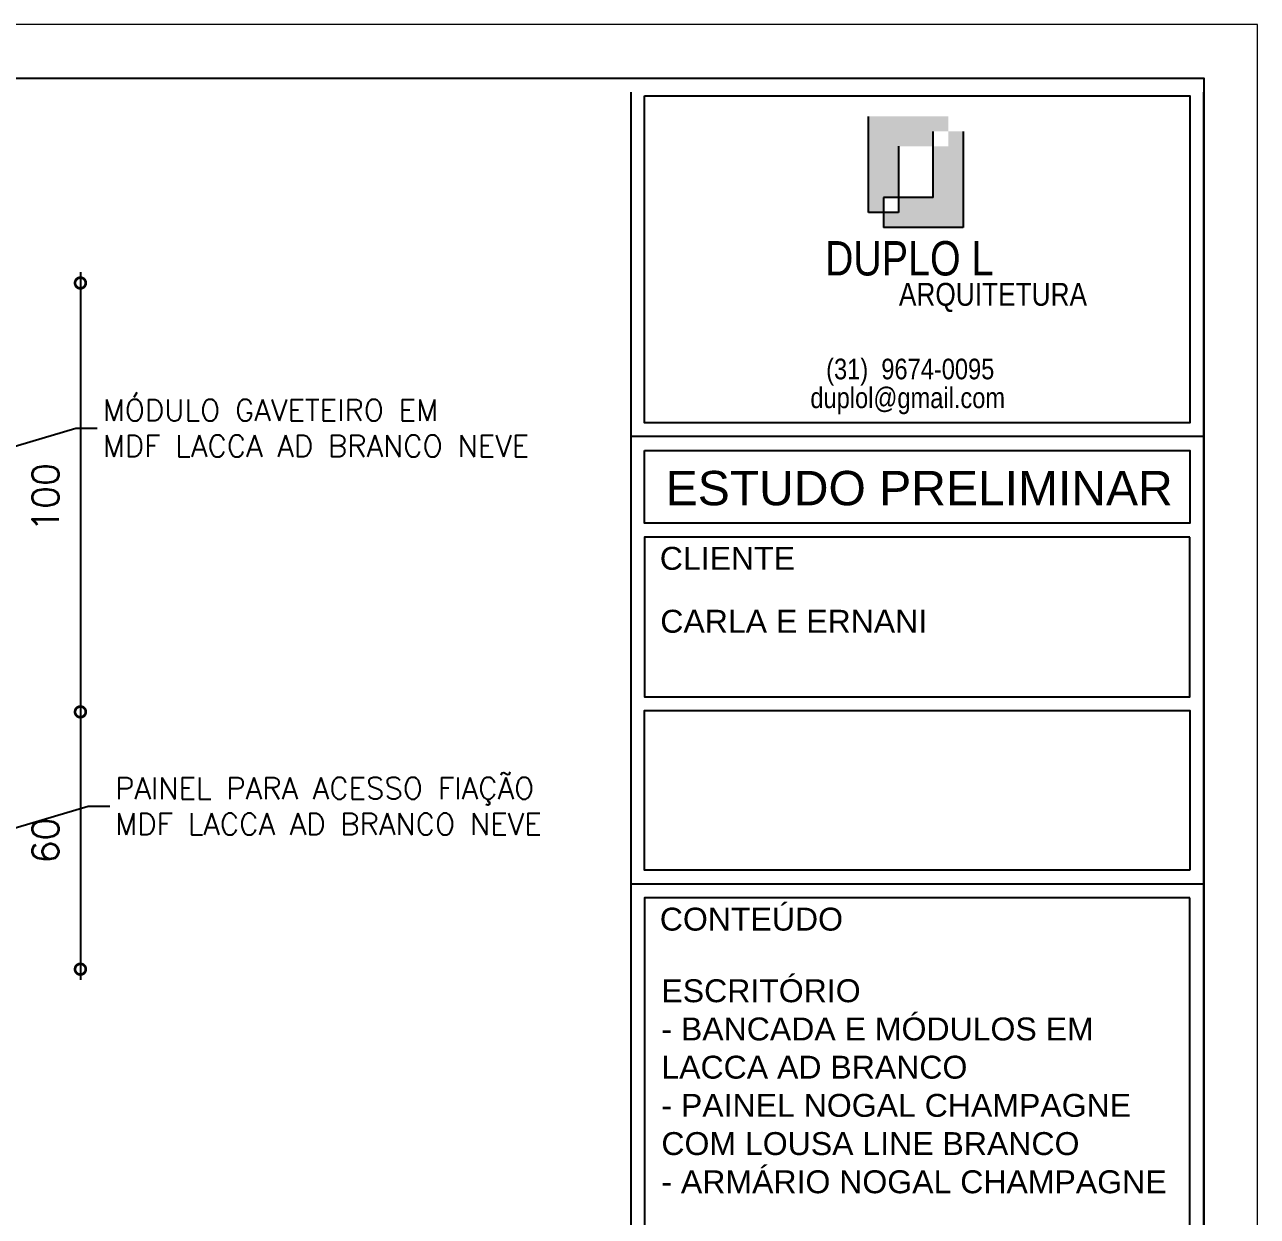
# Model space of a CAD drawing. Extents: x 126968 to 132038, y -1805 to 3860.
# Drawn here: x 129522.9 to 129810.2, y 541.9 to 819.8 of the extents above; entities that cross this region are included whole.
import ezdxf
from ezdxf.enums import TextEntityAlignment as Align

# ---------------------------------------------------------------- set-up
doc = ezdxf.new("R2010")
doc.units = 0
doc.header["$MEASUREMENT"] = 0
doc.header["$PDMODE"] = 3
doc.layers.get('0').update_dxf_attribs({"linetype": 'CONTINUOUS'})
doc.layers.get('Defpoints').update_dxf_attribs({"linetype": 'CONTINUOUS'})
for name, color, linetype in [('ARQ-CARIMBO', 1, 'CONTINUOUS'), ('PENA01', 1, 'CONTINUOUS'), ('PENA02', 2, 'CONTINUOUS'), ('PENA03', 3, 'CONTINUOUS'), ('Pena05', 5, 'CONTINUOUS')]:
    doc.layers.add(name, color=color, linetype=linetype)
for name, color, linetype, lineweight in [('COTA', 8, 'CONTINUOUS', 5), ('PENA 03', 3, 'CONTINUOUS', 15), ('PENA 04', 4, 'CONTINUOUS', 20), ('PENA 05', 5, 'CONTINUOUS', 25)]:
    doc.layers.add(name, color=color, linetype=linetype, lineweight=lineweight)
doc.styles.add('Arial', font='arial.ttf', dxfattribs={"height": 0.3125})
doc.styles.add('R80E25', font='arial.ttf')
doc.styles.add('SR80', font='arial.ttf', dxfattribs={"height": 5})
doc.styles.get("Standard").update_dxf_attribs({"font": 'romans.shx'})
doc.dimstyles.new('cota 25-5', dxfattribs={"dimscale": 25, "dimtxt": 0.2, "dimasz": 0.2, "dimexe": 0.1, "dimexo": 0.1, "dimgap": 0.05, "dimtad": 1, "dimdec": 1, "dimlfac": 0.2, "dimrnd": 0.2, "dimzin": 12, "dimdsep": 46, "dimtxsty": 'Standard', "dimblk": 'DOTSMALL', "dimcen": 0.5, "dimdle": 0.1, "dimclrd": 1, "dimclre": 1, "dimclrt": 2, "dimadec": 0, "dimazin": 0, "dimtfac": 1, "dimtdec": 1, "dimtix": 1, "dimtmove": 2, "dimatfit": 3, "dimldrblk": 'DOTSMALL', "dimfxl": 1, "dimtvp": 0.5, "dimtolj": 1, "dimtzin": 0, "dimarcsym": 0})
doc.dimstyles.new('COTAS_1_25', dxfattribs={"dimscale": 25, "dimtxt": 0.25, "dimasz": 0.2, "dimexe": 0.1, "dimexo": 0.2, "dimgap": 0.2, "dimtad": 1, "dimdsep": 46, "dimtxsty": 'Standard', "dimblk1": 'DOTSMALL', "dimblk2": 'DOTSMALL', "dimsah": 1, "dimcen": 0.1, "dimdle": 0.1, "dimse1": 1, "dimse2": 1, "dimclrt": 2, "dimadec": 0, "dimazin": 0, "dimtfac": 1, "dimtmove": 2, "dimatfit": 3, "dimldrblk": 'DOTSMALL', "dimfxl": 1, "dimtolj": 1, "dimtzin": 0, "dimarcsym": 0})

# ---------------------------------------------------------------- blocks, each defined once
blk = doc.blocks.new('_DOTSMALL')
at = {"color": 0, "linetype": 'ByBlock', "const_width": 0.5}
blk.add_lwpolyline([(-0.0625, 0, 1), (0.0625, 0, 1)], format="xyb", close=True, dxfattribs=at)
blk = doc.blocks.new('*D112')
at = {"layer": 'COTA', "color": 0, "lineweight": -2, "transparency": 16777216}
blk.add_line((129535.86, 762.06), (129535.86, 657.06), dxfattribs=at)
at = {"layer": 'Defpoints', "color": 0, "transparency": 16777216}
for p in [(129494.85, 759.56), (129487.85, 659.56), (129535.86, 659.56)]:
    blk.add_point(p, dxfattribs=at)
at = {"layer": 'COTA', "color": 0, "lineweight": -2, "transparency": 16777216, "xscale": 5, "yscale": 5, "zscale": 5}
for p, rotation in [((129535.86, 759.56), 90), ((129535.86, 659.56), 270)]:
    blk.add_blockref('_DOTSMALL', p, dxfattribs=dict(at, rotation=rotation))
at = {"layer": 'COTA', "color": 2, "transparency": 16777216, "insert": (129527.73, 709.56), "char_height": 6.25, "attachment_point": 5, "rotation": 90}
blk.add_mtext('\\A1;100', dxfattribs=at)
blk = doc.blocks.new('*D113')
at = {"layer": 'COTA', "color": 0, "lineweight": -2, "transparency": 16777216}
blk.add_line((129535.86, 662.06), (129535.86, 597.06), dxfattribs=at)
at = {"layer": 'Defpoints', "color": 0, "transparency": 16777216}
for p in [(129487.85, 659.56), (129494.85, 599.56), (129535.86, 599.56)]:
    blk.add_point(p, dxfattribs=at)
at = {"layer": 'COTA', "color": 0, "lineweight": -2, "transparency": 16777216, "xscale": 5, "yscale": 5, "zscale": 5}
for p, rotation in [((129535.86, 659.56), 90), ((129535.86, 599.56), 270)]:
    blk.add_blockref('_DOTSMALL', p, dxfattribs=dict(at, rotation=rotation))
at = {"layer": 'COTA', "color": 2, "transparency": 16777216, "insert": (129527.73, 629.56), "char_height": 6.25, "attachment_point": 5, "rotation": 90}
blk.add_mtext('\\A1;60', dxfattribs=at)

msp = doc.modelspace()

# ---------------------------------------------------------------- hatches: boundary and pattern name
at = {"layer": 'PENA01'}
h = msp.add_hatch(color=256, dxfattribs=at)
h.paths.add_polyline_path([(129741.664, 794.915), (129738.184, 794.915), (129738.184, 791.435), (129734.703, 791.435), (129734.703, 779.467), (129726.546, 779.467), (129726.546, 775.987), (129723.066, 775.987), (129723.066, 772.507), (129741.664, 772.507)])
h.paths.add_polyline_path([(129726.546, 791.435), (129734.703, 791.435), (129734.703, 794.915), (129738.184, 794.915), (129738.184, 798.395), (129719.585, 798.395), (129719.585, 775.987), (129723.066, 775.987), (129723.066, 779.467), (129726.546, 779.467)])

# ---------------------------------------------------------------- linework, layer by layer
at = {"layer": 'ARQ-CARIMBO', "color": 5}
msp.add_line((129797.743, 619.422), (129664.149, 619.422), dxfattribs=at)
at = {"layer": 'PENA 03'}
msp.add_lwpolyline([(129067.743, 294.797), (129810.243, 294.797), (129810.243, 819.797), (129067.743, 819.797)], close=True, dxfattribs=at)
at = {"layer": 'PENA 05'}
for p, q in [((129110.243, 807.297), (129770.037, 807.297)), ((129664.149, 804.079), (129664.149, 307.297)), ((129797.743, 307.297), (129797.743, 804.079))]:
    msp.add_line(p, q, dxfattribs=at)
msp.add_lwpolyline([(129110.243, 807.297), (129797.743, 807.297), (129797.743, 307.297), (129110.243, 307.297)], close=True, dxfattribs=at)
at = {"layer": 'PENA01'}
for p, q in [((129719.585, 775.987), (129719.585, 798.395)), ((129734.703, 779.467), (129734.703, 794.915)), ((129741.664, 794.915), (129741.664, 772.507)), ((129726.546, 791.435), (129726.546, 775.987)), ((129734.703, 779.467), (129723.066, 779.467)), ((129723.066, 779.467), (129723.066, 772.507)), ((129726.546, 775.987), (129719.585, 775.987)), ((129741.664, 772.507), (129723.066, 772.507))]:
    msp.add_line(p, q, dxfattribs=at)
for points in [[(129667.355, 803.197), (129794.537, 803.197), (129794.537, 726.946), (129667.355, 726.946)], [(129667.355, 720.533), (129794.537, 720.533), (129794.537, 703.544), (129667.355, 703.544)], [(129794.537, 700.305), (129667.388, 700.305), (129667.388, 663.086), (129794.537, 663.086)], [(129794.537, 622.628), (129667.388, 622.628), (129667.388, 659.847), (129794.537, 659.847)], [(129794.537, 616.216), (129667.388, 616.216), (129667.388, 413.661), (129794.537, 413.661)]]:
    msp.add_lwpolyline(points, close=True, dxfattribs=at)
at = {"layer": 'Pena05', "color": 5}
msp.add_line((129797.743, 723.74), (129664.149, 723.74), dxfattribs=at)

# ---------------------------------------------------------------- texts
at = {"color": 2, "ltscale": 2, "char_height": 5, "attachment_point": 4}
for s, insert in [('MÓDULO GAVETEIRO EM\\PMDF LACCA AD BRANCO NEVE', (129541.053, 725.727)), ('PAINEL PARA ACESSO FIAÇÃO \\PMDF LACCA AD BRANCO NEVE', (129543.946, 637.575))]:
    msp.add_mtext(s, dxfattribs=dict(at, insert=insert))
at = {"layer": 'PENA 04', "color": 3, "insert": (129671.304, 597.208), "char_height": 5.34375, "width": 249.85444, "attachment_point": 1, "style": 'Arial'}
msp.add_mtext('ESCRITÓRIO\\P- BANCADA E MÓDULOS EM\\PLACCA AD BRANCO\\P- PAINEL NOGAL CHAMPAGNE \\PCOM LOUSA LINE BRANCO\\P- ARMÁRIO NOGAL CHAMPAGNE', dxfattribs=at)
at = {"layer": 'PENA01'}
for s, insert, char_height, width, attachment_point, style in [('{\\fArial Narrow|b0|i0|c0|p34;ARQUITETURA}', (129748.612, 759.59), 5.34375, 95.84335, 2, 'R80E25'), ('{\\fArial Narrow|b0|i0|c0|p34;(31)  9674-0095}', (129709.72, 741.912), 4.80938, 153.4725, 1, 'SR80'), ('{\\fArial Narrow|b0|i0|c0|p34;duplol@gmail.com}', (129706.036, 735.202), 4.80938, 153.4725, 1, 'SR80')]:
    msp.add_mtext(s, dxfattribs=dict(at, insert=insert, char_height=char_height, width=width, attachment_point=attachment_point, style=style))
at = {"layer": 'PENA02', "color": 2, "style": 'Arial'}
for s, p in [('CLIENTE', (129670.936, 692.685)), ('CONTEÚDO', (129670.936, 608.564))]:
    msp.add_text(s, height=5.3438, dxfattribs=at).set_placement(p)
at = {"layer": 'PENA03', "color": 3, "style": 'Arial'}
msp.add_text('ESTUDO PRELIMINAR', height=8.01562, dxfattribs=at).set_placement((129731.418, 707.73), align=Align.CENTER)
msp.add_text('CARLA E ERNANI', height=5.34375, dxfattribs=at).set_placement((129671.055, 678.017))
at = {"layer": 'PENA03', "insert": (129729.085, 769.328), "char_height": 8.01562, "width": 136.30888, "attachment_point": 2, "style": 'R80E25'}
msp.add_mtext('{\\fArial Narrow|b0|i0|c0|p34;DUPLO L}', dxfattribs=at)

# ---------------------------------------------------------------- dimensions: what is measured, and where the dimension line sits
at = {"layer": 'COTA'}
for base, p1, p2, picture, middle in [((129535.858, 659.561), (129494.85, 759.561), (129487.85, 659.561), '*D112', (129527.733, 709.561)), ((129535.858, 599.561), (129487.85, 659.561), (129494.85, 599.561), '*D113', (129527.733, 629.561))]:
    dim = msp.add_linear_dim(base=base, p1=p1, p2=p2, angle=90, dimstyle='COTAS_1_25', dxfattribs=at)
    dim.commit()
    dim.dimension.update_dxf_attribs({"geometry": picture, "text_midpoint": middle})

# ---------------------------------------------------------------- leaders
at = {"ltscale": 2, "annotation_type": 0, "has_hookline": 1, "hookline_direction": 0, "text_width": 113.81}
for points in [[(129485.345, 711.061), (129534.803, 725.727), (129539.803, 725.727)], [(129488.238, 622.908), (129537.696, 637.575), (129542.696, 637.575)]]:
    msp.add_leader(points, dimstyle='cota 25-5', override={"dimgap": 0.05, "dimtad": 0}, dxfattribs=at)

doc.saveas('drawing.dxf')
